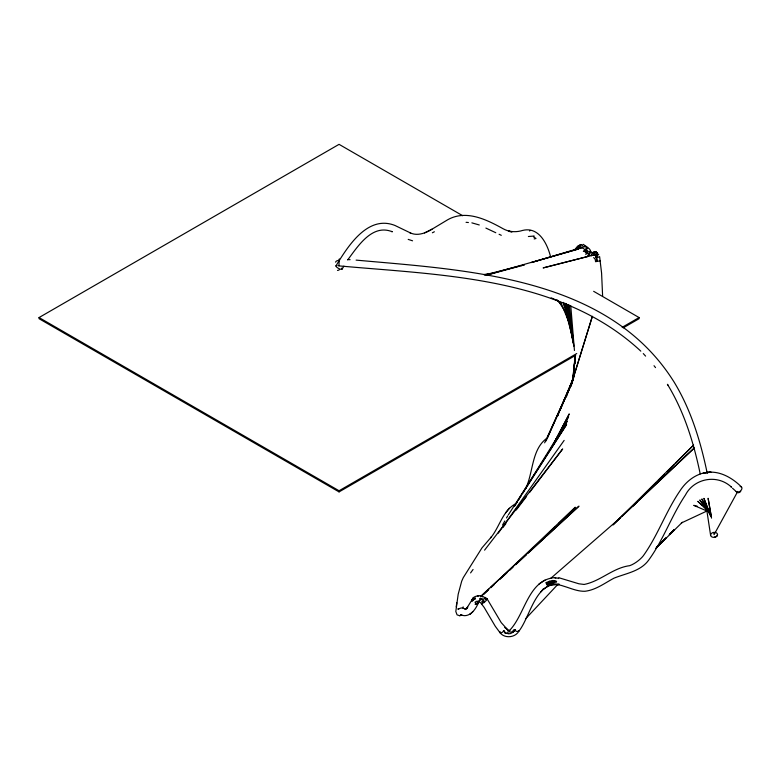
<?xml version="1.0" encoding="UTF-8"?>
<svg xmlns="http://www.w3.org/2000/svg" width="781" height="781" viewBox="0 0 781 781"><rect width="100%" height="100%" fill="white"/><g stroke="black" fill="none" stroke-linecap="round" stroke-linejoin="round"><path stroke-width="1.17" d="M482.56 596.889C481.555 594.683 476.185 595.913 474.116 597.055L472.915 598.617L473.979 598.363M591.442 255.612L591.978 253.288L591.451 251.892L589.714 253.112L589.44 254.567L587.859 255.104L587.8 256.48M574.23 371.668L574.728 355.843M574.679 363.741L574.943 356.536L573.996 370.985M555.799 577.549C527.927 578.906 525.388 614.598 509.339 630.648L509.847 632.141L512.209 631.849L514.044 629.593L514.552 630.072A3.876 1.777 38.9 0 0 516.817 631.448L518.828 631.243C530.729 616.521 536.381 576.212 563.657 586.18C570.667 588.239 577.481 591.5 584.94 591.266C595.786 590.045 604.64 583.134 613.993 578.165C626.089 573.274 640.547 571.419 648.728 560.045C663.45 539.817 671.533 515.694 685.474 494.969C693.772 478.685 716.948 473.501 731.533 487.178L730.879 486.729M573.527 378.209L573.684 375.798M574.084 371.092L574.406 366.289M574.572 363.887L574.894 359.075L573.176 377.086M540.94 591.852L543.556 588.62L543.556 589.167M573.176 378.024L573.654 373.181M573.889 370.76L574.836 361.076L572.336 381.528M515.47 503.862C502.515 510.881 499.625 527.058 490.732 537.748L491.395 536.908L481.955 547.901L463.25 577.676L461.688 581.201L458.193 594.224L455.811 611.484L457.07 614.872L459.609 615.692L461.571 615.155L459.609 615.692M456.768 602.786L456.221 606.954M463.016 607.833L463.143 606.837M717.534 534.624A3.495 2.489 -8.4 0 1 712.272 537.113A3.495 2.489 -8.4 0 1 712.37 532.779A3.495 2.489 -8.4 0 1 717.534 534.624L717.427 535.366A3.495 2.431 1.3 0 1 714.439 537.055M573.928 374.363L574.425 370.76L571.155 385.99M486.153 599.271L484.981 597.348L487.198 598.998L482.336 596.176M571.946 383.461L574.279 372.869L571.78 383.451M572.297 381.606L574.123 374.577L572.434 381.567L573.947 375.778M472.115 599.32L472.017 601.497L475.326 597.846L475.356 599.027L471.812 600.374L473.325 597.748L466.95 607.911L467.79 607.12L465.212 609.551L467.223 608.37L464.5 608.838M461.786 614.823L460.526 614.667C469.069 618.767 475.961 609.385 478.47 602.454L478.265 601.321M570.882 385.863L592.379 316.295L573.322 377.692L566.332 396.924M525.584 488.721C533.277 473.022 531.392 450.188 546.153 438.785M557.585 415.814L572.844 379.185M557.673 415.902L558.61 413.686M560.006 410.367L572.59 380.493L547.461 437.672M546.056 440.953L572.327 382.387L544.64 442.856M582.109 248.143L580.39 246.288L578.321 245.898L581.415 244.609L580.566 244.541L577.52 246.396L577.452 249.451M553.007 445.141L569.261 413.91L552.909 445.043M556.062 440.103L568.588 416.654L549.746 450.549M737.762 491.415L714.088 534.634L713.775 532.535M502.534 525.057L504.819 520.995M506.527 517.949L507.67 515.919M557.634 438.034L567.26 421.125L514.64 505.824M529.635 231.039L530.026 230.385M342.176 268.996L343.904 266.155M347.682 259.946C358.098 245.947 372.312 223.561 392.316 231.781L391.496 231.42M335.947 265.921C347.74 246.532 367.617 214.619 394.922 225.445L410.689 233.05L409.898 232.689C417.239 236.506 425.957 232.963 431.942 229.233L424.513 232.933M514.679 505.903L517.276 501.832M518.574 499.801L521.171 495.73M522.469 493.699L566.596 424.513L508.324 514.894M498.307 533.12L564.146 440.406M470.572 572.912L473.061 569.495M502.984 527.439L505.932 523.563M516.241 509.993L526.56 496.433M529.508 492.557L562.662 448.968L484.571 550.156M505.717 512.766L509.397 508.138M585.77 254.567L586.482 253.698L584.217 250.701L585.252 249.793L587.458 252.78L584.217 250.701L583.358 251.472M574.406 249.998L577.52 246.396M558.327 578.545L558.854 577.94L555.066 578.233M506.449 633.147C509.876 635.236 513.547 632.229 515.528 629.545M512.98 632.278L515.47 629.613M525.447 618.962L557.868 584.364M484.074 600.804L481.584 603.85L482.638 603.576L481.828 601.302L483.654 602.893L486.602 600.15L484.347 598.373L483.537 599.359L480.618 598.178L479.319 601.233L476.517 601.311L474.955 602.249L476.264 602.971L475.073 604.279L476.303 604.455L479.554 601.946L480.461 602.6L484.122 607.354L495.252 626.235L500.143 632.874L501.714 632.649A3.925 1.503 -46.9 0 0 503.267 631.507L504.204 630.511L505.092 633.342L507.65 633.42L508.07 632.151A3.554 0.791 -68 0 0 508.05 630.189L504.907 627.446L508.265 630.423L501.217 622.603L487.198 598.998M595.913 257.32L597.641 254.928L597.211 252.79L595.054 251.707L592.252 252.702L594.546 254.84M656.655 547.374L665.89 538.002M633.049 506.098L637.316 501.802M641.582 497.507L646.697 492.352M650.104 488.916L656.069 482.902M658.627 480.325L664.602 474.311M667.159 471.734L673.974 464.861M675.682 463.143L693.587 445.111M656.43 547.413L665.783 538.021M590.094 255.27L588.718 253.893C593.433 251.902 587.546 244.57 585.281 249.881M693.548 445.102L613.007 524.91L620.075 518.223M655.698 548.389L682.36 522.255M477.679 602.444L481.164 599.047M543.937 537.836L548.291 533.589M550.039 531.89L555.262 526.784M558.757 523.387L575.314 507.23L490.634 587.517M481.818 595.874L488.877 589.186M621.842 516.544L694.319 447.962L616.287 521.317L550.732 578.37M483.673 594.331L488.125 590.211M490.8 587.742L494.363 584.442M499.713 579.502L506.84 572.903M509.505 570.433L513.068 567.133M515.743 564.663L526.433 554.774M528.21 553.124L545.138 537.455M546.925 535.805L578.985 506.137L480.305 596.606M470.718 613.641L469.811 614.471L472.788 611.748M478.167 603.508L476.303 604.455M587.878 247.548L583.222 244.355L581.904 245.683L584.217 247.011L584.949 246.22L587.039 248.241L586.209 248.954L588.454 251.999L590.68 251.121M509.339 630.648L509.983 630.179M543.215 589.372L547.92 586.18L546.378 582.431M547.92 586.18L547.52 585.809L553.173 584.003L559.186 584.129L558.181 584.784M539.007 584.003L545.031 580.068M431.942 229.233L447.708 219.754C466.091 209.367 486.739 219.646 503.159 228.774C509.183 232.113 516.153 232.455 522.665 230.424C539.007 226.334 547.461 244.16 550.654 257.056M579.795 248.612L581.464 247.616L583.046 247.87L588.659 254.215M575.695 355.287L339.061 491.903L39.05 318.697L39.05 317.555L339.061 144.339L462.664 215.702M39.05 317.555L339.061 490.761L576.749 353.539M622.174 327.307L639.083 317.555L639.083 318.697L623.238 327.844M552.802 584.637L552.528 584.208L555.467 584.51L550.107 584.754L549.785 583.827L554.676 581.865L556.521 582.05M432.371 232.777L434.382 231.762M339.413 259.683L339.305 258.941L338.915 265.833M681.354 522.977L707.02 510.969M546.827 582.86L553.104 581.142L556.316 581.308M597.211 261.371L596.752 257.935L599.613 256.588L601.585 273.077L602.62 296.097M511.74 231.928L508.47 231.293L509.095 231.088M581.464 247.616L531.392 262.553L578.643 248.944L486.319 275.146M459.082 608.75L457.822 609.092L461.337 607.921L464.656 608.663M486.212 275.263L518.457 266.497M520.761 265.872L524.217 264.935M591.022 255.68L595.259 254.948L596.967 260.649M588.689 256.285L543.117 267.922L594.858 254.665M484.318 275L524.158 264.886M600.482 260.766L595.552 261.703L595.249 259.331L593.667 257.554M528.376 236.516L534.204 236.038L533.579 236.936L536.02 238.459L534.165 238.957M484.074 274.512L492.499 273.291M554.676 581.865L551.952 582.001L552.216 583.27M338.827 265.872C441.265 275.224 560.573 276.533 640.801 351.138M347.711 259.526L350.113 259.692M356.116 260.112C466.306 270.128 606.71 276.142 673.183 380.63L673.691 381.392C690.931 409.449 700.596 441.343 707.254 473.384M466.072 222.312L468.395 222.526M508.47 231.293L512.258 231.693M479.798 598.519L481.428 599.027L484.552 602.122M697.287 506.234L693.762 505.356L708.601 511.701M559.333 577.881L578.916 583.798L584.1 584.452C600.462 581.308 612.831 567.846 629.73 565.669C634.875 563.853 640.596 559.274 643.28 555.818C657.719 535.668 665.773 511.78 679.685 491.278L679.909 490.956C686.753 480.315 697.999 471.988 711.1 472.173L703.115 473.198C717.388 469.196 731.582 477.064 741.433 486.934M477.357 595.893L478.343 596.147M471.87 222.858L479.28 224.967M408.199 239.386L412.553 240.812M551.171 297.854L557.732 300.734M485.889 228.072L495.789 232.728M499.088 234.28L501.295 235.315M593.658 291.323L639.083 317.555M736.834 492.069L737.615 492.606A3.495 2.616 -65.2 0 0 740.71 491.386M503.315 630.989L505.649 632.835M556.99 299.982L558.835 301.486M702.109 505.092L697.804 501.334L709.324 512.57M732.48 488.193L736.493 491.845M557.224 300.334L561.373 304.502M643.28 353.578L645.594 356.107M654.029 365.713L655.532 367.617M707.996 510.383L699.825 499.947L709.792 513.771M667.921 385.062L667.413 384.301C684.195 411.646 693.704 442.69 700.206 473.901M558.19 300.578L565.874 312.761M709.46 512.6L701.855 498.961L710.329 515.157M560.807 302.218L569.886 324.681M710.124 513.976L703.906 498.356L710.837 516.612M563.433 302.432L564.927 307.06M566.42 311.687L567.543 315.153M563.238 302.432L572.776 338.261M596.752 257.935L596.254 256.92L597.114 256.07L595.825 256.676L597.641 254.928L595.893 255.914L595.639 254.352M569.661 324.164L564.78 303.106L572.932 340.897M570.208 326.507L571.292 331.183M571.838 333.526L572.922 338.212M566.264 303.809L573.108 340.819M566.235 303.78L572.922 341.658M711.306 516.602L708.113 498.278L711.54 518.125M706.834 510.52L710.632 535.502M567.758 304.463L573.342 342.761M567.738 304.453L573.352 343.845M569.251 305.078L573.83 346.178M570.755 305.752L574.445 350.493M574.865 355.814L575.167 359.768M339.061 490.761L339.061 491.903M335.596 262.201A3.495 2.021 0 0 1 339.432 260.405M500.094 631.575A3.309 1.269 -46.9 0 0 499.986 632.678C504.536 638.721 515.196 637.765 518.828 631.243A3.319 1.523 38.9 0 0 518.926 630.57M341.766 268.137A3.495 1.084 28.3 0 1 340.741 269.279A3.495 1.084 28.3 0 1 336.523 266.956A3.495 1.084 28.3 0 1 337.148 265.589M740.173 486.543A3.495 2.197 -41.9 0 1 741.062 490.361A3.495 2.197 -41.9 0 1 736.219 491.522M339.471 269.64A3.495 1.865 -49.7 0 1 337.48 270.402M674.296 529.489L669.258 534.595L674.286 529.489M579.053 247.001L577.061 248.251L579.111 248.358L579.053 247.001M549.424 581.298L545.939 582.714L547.032 584.949L553.212 582.948L549.775 582.538L546.485 583.885L550.088 583.7L549.775 582.538L556.589 581.513L552.968 580.429L549.424 581.298M596.499 254.791L595.268 255.172L593.345 252.126L595.278 253.112L594.566 251.765L598.685 254.684L596.499 254.791M597.602 253.151L595.835 251.872L597.602 253.151"/></g></svg>
